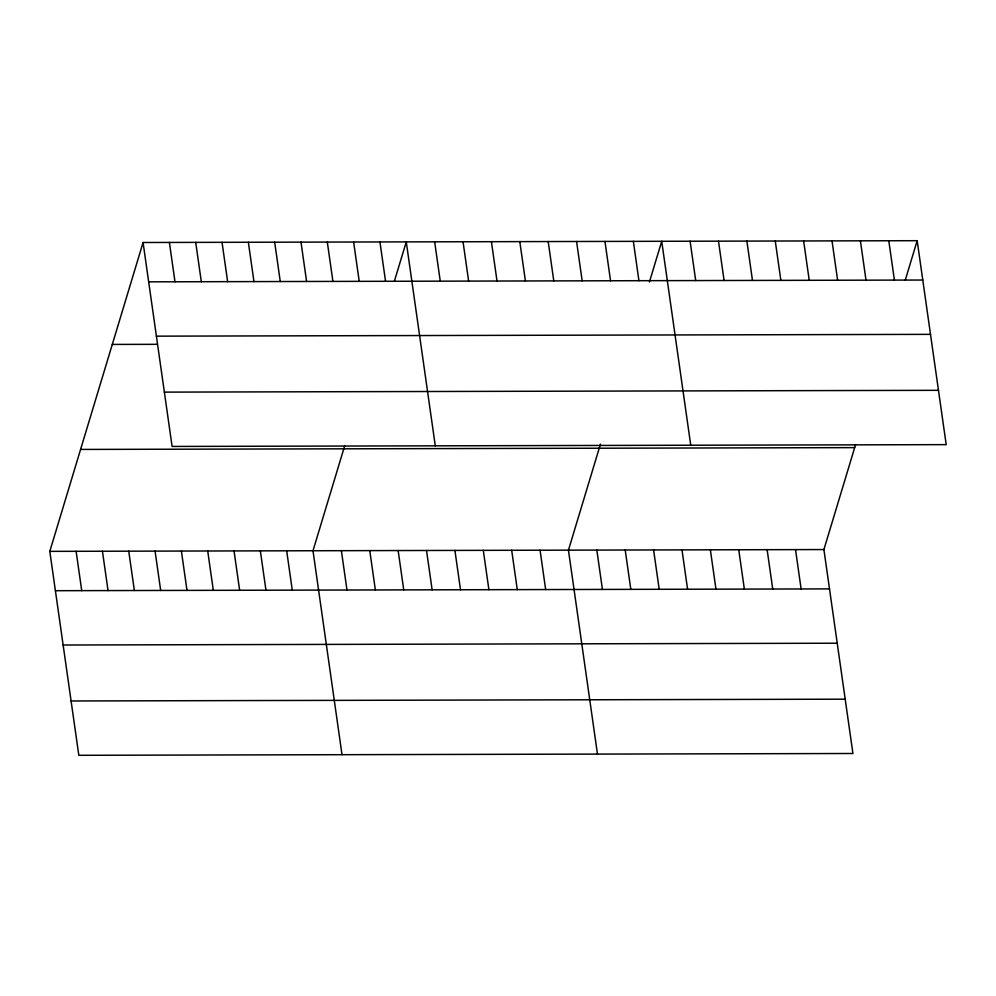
<?xml version="1.0" encoding="UTF-8"?>
<svg xmlns="http://www.w3.org/2000/svg" width="996" height="996" viewBox="0 0 996 996"><rect width="100%" height="100%" fill="white"/><g stroke="black" fill="none" stroke-linecap="round" stroke-linejoin="round"><path stroke-width="1.49" d="M855.502 444.901L823.904 549.555L852.925 753.499L78.821 755.304L49.8 551.361L143.075 242.501L917.179 240.696L946.2 444.639L172.096 446.445L143.075 242.501M344.604 446.096L312.993 550.751L342.014 754.694M394.391 281.196L406.268 241.891L435.289 445.835M600.464 444.141L568.442 550.153L597.476 754.097M649.404 282.055L661.718 241.293L690.751 445.237M905.302 280.013L917.179 240.696M148.678 281.843L922.769 280.038M156.409 336.162L930.501 334.357M112.299 344.429L157.194 344.317M164.365 392.125L938.469 390.32M80.576 449.433L854.68 447.627M49.8 551.361L823.904 549.555M55.403 590.703L829.494 588.897M63.134 645.022L837.225 643.217M71.09 700.985L845.193 699.18M888.793 240.758L894.396 280.113M860.407 240.833L866.01 280.175M832.021 240.895L837.624 280.237M803.635 240.957L809.238 280.312M775.262 241.032L780.852 280.374M795.518 549.618L801.12 588.972M746.875 241.094L752.478 280.436M767.132 549.692L772.734 589.034M718.49 241.156L724.092 280.511M738.746 549.755L744.348 589.097M690.104 241.231L695.706 280.573M710.36 549.817L715.962 589.171M681.986 549.892L687.576 589.234M633.344 241.356L638.934 280.71M653.6 549.954L659.203 589.296M604.958 241.418L610.548 280.772M625.214 550.016L630.817 589.371M576.572 241.493L582.174 280.835M596.828 550.078L602.431 589.433M548.186 241.555L553.788 280.897M519.8 241.617L525.402 280.972M540.069 550.215L545.659 589.557M491.414 241.692L497.016 281.034M511.683 550.278L517.285 589.632M463.04 241.754L468.63 281.096M483.297 550.352L488.899 589.694M434.654 241.816L440.257 281.171M454.911 550.415L460.513 589.757M426.525 550.477L432.127 589.831M379.949 241.953L385.552 281.295M398.151 550.551L403.741 589.893M353.63 242.016L359.232 281.358M327.31 242.065L332.913 281.42M369.765 550.614L375.355 589.956M300.991 242.128L306.594 281.482M341.379 550.676L346.982 590.03M274.672 242.19L280.274 281.544M248.353 242.252L253.955 281.607M286.674 550.813L292.276 590.155M222.033 242.314L227.636 281.669M260.354 550.863L265.957 590.217M195.714 242.377L201.316 281.719M234.035 550.925L239.638 590.279M169.395 242.439L174.997 281.781M207.716 550.987L213.318 590.342M181.397 551.049L186.999 590.404M155.077 551.112L160.68 590.466M128.758 551.174L134.36 590.516M102.439 551.236L108.041 590.578M76.119 551.298L81.722 590.64"/></g></svg>
